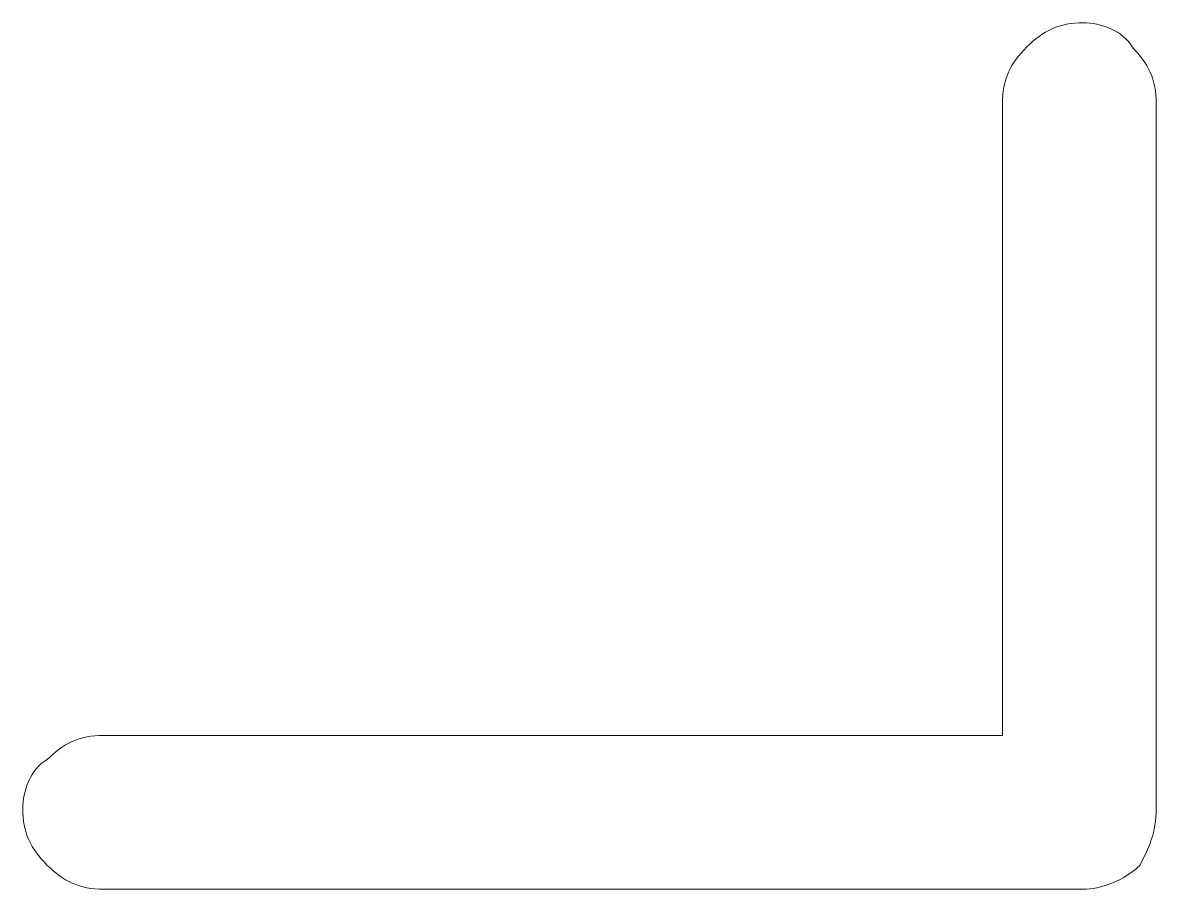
# Model space of a CAD drawing. Header units: inches. Extents: x -1525 to 612, y 0 to 1008.
# Drawn here: x 524.64 to 533.04, y 845.28 to 851.7 of the extents above; entities that cross this region are included whole.
import ezdxf

# ---------------------------------------------------------------- set-up
doc = ezdxf.new("R2010")
doc.units = ezdxf.units.IN
doc.header["$MEASUREMENT"] = 0
doc.layers.add('Layer 1', color=7, linetype='Continuous', lineweight=0)

# ---------------------------------------------------------------- blocks, each defined once
blk = doc.blocks.new('Block_33')
at = {"layer": 'Layer 1'}
blk.add_open_spline([(533.04, 845.8799), (533.04, 845.7), (532.98, 845.58), (532.92, 845.46), (532.8, 845.34), (532.62, 845.28), (532.5, 845.28), (532.5, 845.28), (525.24, 845.28), (525.24, 845.28), (525.06, 845.28), (524.94, 845.34), (524.82, 845.46), (524.7, 845.58), (524.64, 845.7), (524.64, 845.8799), (524.64, 846), (524.7, 846.18), (524.82, 846.24), (524.94, 846.36), (525.06, 846.42), (525.24, 846.42), (525.24, 846.42), (531.9, 846.42), (531.9, 846.42), (531.9, 846.42), (531.9, 851.1), (531.9, 851.1), (531.9, 851.28), (531.96, 851.4), (532.08, 851.52), (532.2, 851.64), (532.32, 851.7), (532.5, 851.7), (532.62, 851.7), (532.8, 851.64), (532.86, 851.52), (532.98, 851.4), (533.04, 851.28), (533.04, 851.1), (533.04, 851.1), (533.04, 845.8799), (533.04, 845.8799)], degree=3, knots=[0, 0, 0, 0, 1, 1, 1, 2, 2, 2, 3, 3, 3, 4, 4, 4, 5, 5, 5, 6, 6, 6, 7, 7, 7, 8, 8, 8, 9, 9, 9, 10, 10, 10, 11, 11, 11, 12, 12, 12, 13, 13, 13, 14, 14, 14, 14], dxfattribs=at)
blk = doc.blocks.new('Block_32')
at = {"layer": 'Layer 1'}
blk.add_blockref('Block_33', (0, 0), dxfattribs=at)

msp = doc.modelspace()

# ---------------------------------------------------------------- block references
at = {"layer": 'Layer 1'}
msp.add_blockref('Block_32', (0, 0), dxfattribs=at)

doc.saveas('drawing.dxf')
